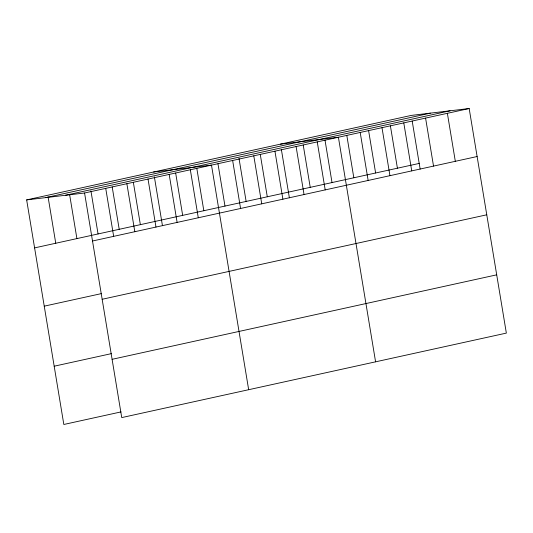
<?xml version="1.0" encoding="UTF-8"?>
<svg xmlns="http://www.w3.org/2000/svg" width="533" height="533" viewBox="0 0 533 533"><rect width="100%" height="100%" fill="white"/><g stroke="black" fill="none" stroke-linecap="round" stroke-linejoin="round"><path stroke-width="0.8" d="M121.024 411.909L63.827 424.475L26.65 199.895L411.256 115.414L469.173 108.525L506.35 333.105L121.744 417.586L84.567 193.006L469.173 108.525M45.765 197.616L430.371 113.143M65.452 195.278L450.059 110.797M34.598 247.892L419.205 163.418M92.509 241.003L477.115 156.529M44.246 306.162L101.437 293.603M102.156 299.279L486.762 214.799M54.179 366.204L111.377 353.639M112.097 359.315L496.703 274.835M280.491 144.137L338.402 137.248L375.585 361.827M153.571 172.012L211.488 165.123L248.664 389.71M26.65 199.895L84.567 193.006M447.374 113.316L455.322 161.312M425.581 118.099L433.529 166.103M412.202 121.111L420.144 169.081M403.787 122.89L411.736 170.886M390.403 125.895L397.411 168.201M381.994 127.673L389.943 175.677M368.609 130.685L375.612 172.992M360.201 132.464L368.143 180.46M346.816 135.469L353.819 177.775M325.023 140.259L332.026 182.566M317.248 141.898L325.197 189.895M303.23 145.043L310.233 187.35M296.095 146.542L304.043 194.545M281.431 149.833L289.372 197.803M274.941 151.185L282.89 199.189M260.277 154.477L267.286 196.784M253.788 155.836L261.736 203.833M238.991 158.308L246.133 201.427M232.641 160.48L240.583 208.483M217.97 163.771L224.979 206.078M196.817 168.415L203.826 210.722M190.334 169.774L198.276 217.77M175.663 173.065L182.672 215.372M169.181 174.418L177.123 222.421M154.377 176.896L162.452 225.679M148.027 179.068L155.969 227.065M133.357 182.359L140.366 224.66M126.874 183.712L134.816 231.715M112.203 187.003L119.212 229.31M105.721 188.356L113.662 236.359M90.916 190.834L98.059 233.954M69.63 194.665L76.905 238.604M48.07 196.87L55.752 243.248"/></g></svg>
